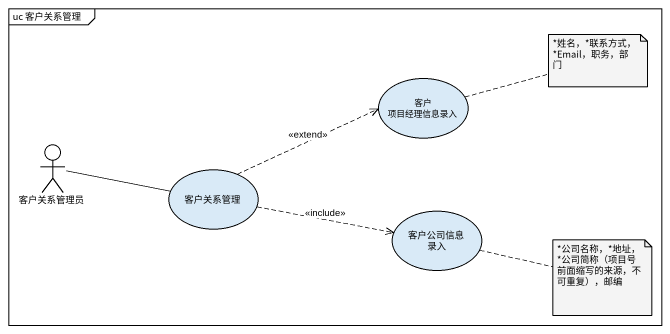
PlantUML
@startuml
mainframe uc 客户关系管理
usecase "客户 项目经理信息录入" as 客户_项目经理信息录入
actor 客户关系管理员
usecase 客户关系管理
usecase "客户公司信息 录入" as 客户公司信息_录入
客户关系管理员 -right- 客户关系管理
客户关系管理 .right.> 客户_项目经理信息录入 : <<extend>>
客户关系管理 .right.> 客户公司信息_录入 : <<include>>
note right of 客户_项目经理信息录入 : *姓名，*联系方式，*Email，职务，部门
note right of 客户公司信息_录入 : *公司名称，*地址，*公司简称（项目号前面缩写的来源，不可重复），邮编
@enduml
